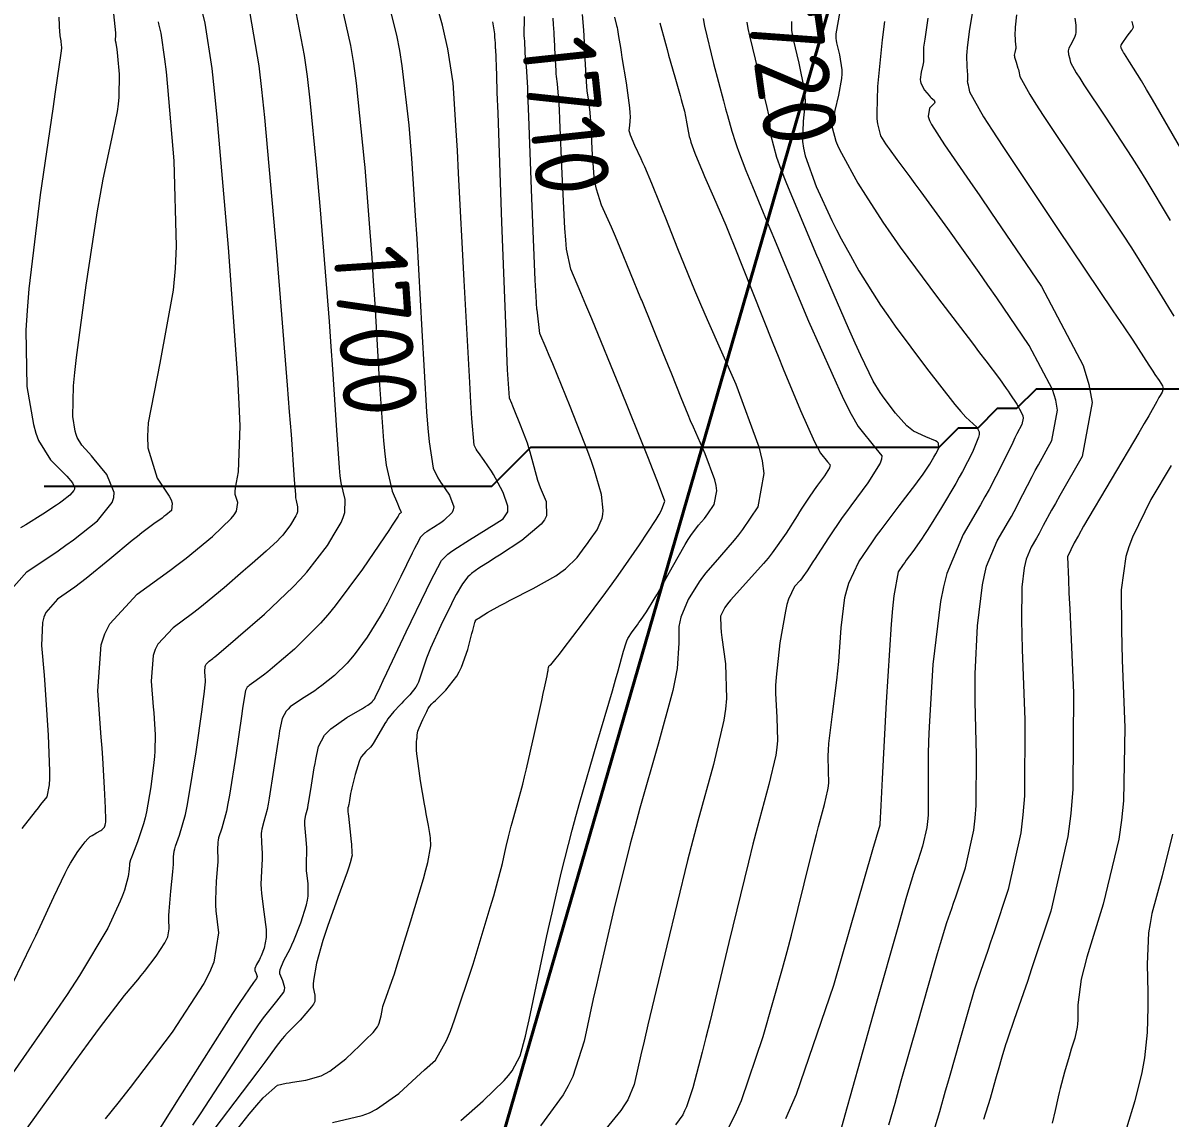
# Model space of a CAD drawing. Header units: millimetres. Extents: x 837475 to 838477, y 1189012 to 1191015.
# Drawn here: x 837735.9 to 837794.9, y 1189264.9 to 1189321.2 of the extents above; entities that cross this region are included whole.
import ezdxf

# ---------------------------------------------------------------- set-up
doc = ezdxf.new("R2010")
doc.units = ezdxf.units.MM
doc.header["$LTSCALE"] = 0.3
doc.layers.add('CORREDORVIA', color=94, linetype='Continuous', lineweight=40)
for name, color, linetype, lineweight, true_color in [('COTAS 10', 7, 'Continuous', 9, 0x6e3e2d), ('COTAS INT', 7, 'Continuous', 5, 0x9fa19f), ('Escorrentias', 7, 'Continuous', 25, 0x00a8ad)]:
    doc.layers.add(name, color=color, linetype=linetype, lineweight=lineweight, true_color=true_color)
doc.styles.get("Standard").update_dxf_attribs({"font": 'isocp2.shx', "bigfont": '@extfont2.shx'})

msp = doc.modelspace()

# ---------------------------------------------------------------- linework, layer by layer
at = {"layer": 'CORREDORVIA'}
msp.add_lwpolyline([(838157.033, 1190996.193), (838237.174, 1190821.339), (838237.001, 1190602.875), (838240.031, 1190437.198), (838223.537, 1190366.272), (838184.199, 1189898.277), (837734.304, 1190149.151), (837849.078, 1189569.699), (837751.159, 1189231.384), (837593.191, 1189234.399), (837695.481, 1189679.225), (837660.573, 1189835.358), (837597.737, 1190012.464), (837490.666, 1190492.599), (837964.301, 1190234.408), (838010.155, 1190346.41), (837974.613, 1190516.877), (837969.419, 1190653.334), (837963.574, 1190795.982), (837910.676, 1191000.965)], close=True, dxfattribs=at)
at = {"layer": 'COTAS 10'}
for points in [[(837752.18, 1189322.721), (837752.778, 1189320.054), (837752.926, 1189319.125), (837753.067, 1189318.115), (837753.48, 1189314.085), (837753.511, 1189313.78), (837753.865, 1189309.14), (837753.949, 1189307.937), (837754.027, 1189306.77), (837754.258, 1189302.848), (837754.475, 1189299.727), (837754.544, 1189299.065), (837754.618, 1189298.489), (837754.918, 1189297.14), (837755.186, 1189296.507), (837755.24, 1189296.383), (837755.284, 1189296.281), (837755.369, 1189296.1), (837755.382, 1189296.067), (837755.381, 1189296.058), (837755.377, 1189296.05), (837755.347, 1189296.021), (837755.311, 1189295.999), (837755.297, 1189295.989), (837755.285, 1189295.978), (837755.273, 1189295.956), (837755.268, 1189295.945), (837755.261, 1189295.931), (837755.229, 1189295.864), (837754.922, 1189295.395), (837754.743, 1189295.128), (837754.523, 1189294.802), (837753.387, 1189293.132), (837751.997, 1189291.252), (837751.617, 1189290.794), (837751.239, 1189290.362), (837749.893, 1189289.03), (837748.762, 1189288.067), (837748.521, 1189287.868), (837748.31, 1189287.699), (837747.81, 1189287.333), (837747.562, 1189287.162), (837747.511, 1189287.115), (837747.468, 1189287.069), (837747.378, 1189286.906), (837747.277, 1189286.299), (837747.227, 1189285.974), (837747.168, 1189285.58), (837746.876, 1189283.588), (837746.551, 1189281.527), (837746.471, 1189281.09), (837746.395, 1189280.71), (837746.158, 1189279.821), (837745.998, 1189279.34), (837745.971, 1189279.218), (837745.951, 1189279.101), (837745.944, 1189278.718), (837745.957, 1189278.259), (837745.952, 1189278.093), (837745.942, 1189277.91), (837745.87, 1189277.112), (837745.83, 1189276.151), (837745.839, 1189275.867), (837745.858, 1189275.574), (837745.999, 1189274.448), (837745.755, 1189272.948), (837745.53, 1189272.419), (837745.236, 1189271.84), (837743.61, 1189269.341), (837741.444, 1189266.495), (837740.811, 1189265.698), (837740.163, 1189264.898)], [(837734.813, 1189291.508), (837736.142, 1189292.995), (837737.748, 1189294.08), (837738.151, 1189294.368), (837738.536, 1189294.65), (837739.774, 1189295.622), (837740.53, 1189296.556), (837740.61, 1189296.814), (837740.635, 1189297.071), (837740.257, 1189297.998), (837739.607, 1189298.793), (837739.46, 1189298.968), (837739.327, 1189299.122), (837738.965, 1189299.516), (837738.73, 1189299.902), (837738.676, 1189300.052), (837738.628, 1189300.221), (837738.496, 1189300.985), (837738.541, 1189302.557), (837738.605, 1189303.235), (837738.691, 1189304.019), (837739.185, 1189307.725), (837739.776, 1189311.55), (837739.923, 1189312.408), (837740.062, 1189313.18), (837740.507, 1189315.242), (837740.808, 1189316.663), (837740.858, 1189317.03), (837740.893, 1189317.386), (837740.898, 1189318.576), (837740.817, 1189319.498), (837740.799, 1189319.685), (837740.782, 1189319.842), (837740.733, 1189320.164), (837740.704, 1189320.279), (837740.699, 1189320.307), (837740.696, 1189320.332), (837740.698, 1189320.409), (837740.707, 1189320.492), (837740.709, 1189320.523), (837740.711, 1189320.556), (837740.715, 1189320.7), (837740.606, 1189321.671)], [(837751.85, 1189264.7), (837753.373, 1189265.059), (837753.752, 1189265.209), (837754.112, 1189265.382), (837755.258, 1189266.19), (837756.17, 1189267.034), (837756.383, 1189267.229), (837756.578, 1189267.408), (837757.14, 1189267.912), (837757.71, 1189268.909), (837757.91, 1189269.398), (837758.13, 1189269.978), (837759.076, 1189272.844), (837759.959, 1189275.748), (837760.138, 1189276.352), (837760.288, 1189276.87), (837760.594, 1189278.019), (837760.713, 1189278.584), (837760.746, 1189278.734), (837760.779, 1189278.88), (837760.895, 1189279.383), (837761.035, 1189279.93), (837761.082, 1189280.105), (837761.133, 1189280.289), (837761.35, 1189281.035), (837761.633, 1189282.089), (837761.726, 1189282.467), (837761.825, 1189282.882), (837762.235, 1189284.692), (837762.608, 1189286.396), (837762.684, 1189286.744), (837762.748, 1189287.039), (837762.878, 1189287.657), (837762.922, 1189287.886), (837762.931, 1189287.935), (837762.94, 1189287.979), (837762.961, 1189288.086), (837762.975, 1189288.143), (837762.979, 1189288.154), (837762.983, 1189288.164), (837762.999, 1189288.185), (837763.021, 1189288.197), (837763.029, 1189288.202), (837763.038, 1189288.207), (837763.078, 1189288.227), (837763.355, 1189288.563), (837763.514, 1189288.767), (837763.708, 1189289.019), (837764.706, 1189290.329), (837765.904, 1189291.939), (837766.224, 1189292.381), (837766.539, 1189292.82), (837767.635, 1189294.392), (837768.483, 1189295.685), (837768.641, 1189295.949), (837768.766, 1189296.172), (837768.94, 1189296.638), (837768.561, 1189297.648), (837768.337, 1189298.214), (837768.061, 1189298.904), (837766.636, 1189302.43), (837765.174, 1189306.005), (837764.875, 1189306.726), (837764.623, 1189307.331), (837764.095, 1189308.545), (837763.888, 1189309.574), (837763.838, 1189310.062), (837763.792, 1189310.639), (837763.65, 1189313.458), (837763.542, 1189316.231), (837763.516, 1189316.78), (837763.493, 1189317.234), (837763.423, 1189318.082), (837763.369, 1189318.448), (837763.356, 1189318.599), (837763.342, 1189318.77), (837763.298, 1189319.568), (837763.258, 1189320.376), (837763.248, 1189320.554), (837763.238, 1189320.712), (837763.205, 1189321.119), (837763.189, 1189321.451)], [(837772.213, 1189264.434), (837772.544, 1189265.095), (837772.87, 1189265.831), (837773.995, 1189269.118), (837774.98, 1189272.62), (837775.217, 1189273.493), (837775.438, 1189274.323), (837776.105, 1189276.97), (837776.607, 1189279.038), (837776.724, 1189279.502), (837776.831, 1189279.92), (837777.136, 1189281.039), (837777.315, 1189281.798), (837777.342, 1189281.99), (837777.36, 1189282.173), (837777.341, 1189282.765), (837777.325, 1189283.541), (837777.344, 1189283.84), (837777.373, 1189284.176), (837777.561, 1189285.694), (837777.783, 1189287.44), (837777.833, 1189287.921), (837777.878, 1189288.4), (837778, 1189290.119), (837778.194, 1189291.681), (837778.284, 1189292.061), (837778.391, 1189292.418), (837778.907, 1189293.518), (837779.602, 1189294.537), (837779.821, 1189294.843), (837780.052, 1189295.16), (837780.98, 1189296.389), (837781.833, 1189297.506), (837782.016, 1189297.752), (837782.175, 1189297.971), (837782.558, 1189298.531), (837782.769, 1189298.889), (837782.82, 1189298.98), (837782.869, 1189299.068), (837783.018, 1189299.358), (837782.996, 1189299.609), (837782.936, 1189299.674), (837782.852, 1189299.735), (837782.357, 1189299.938), (837781.722, 1189300.236), (837781.551, 1189300.359), (837781.382, 1189300.498), (837780.787, 1189301.145), (837780.258, 1189301.861), (837780.129, 1189302.044), (837780.009, 1189302.22), (837779.641, 1189302.801), (837779.005, 1189304.117), (837778.716, 1189304.757), (837778.378, 1189305.515), (837776.847, 1189309.03), (837776.751, 1189309.248), (837775.203, 1189312.944), (837774.915, 1189313.679), (837774.689, 1189314.289), (837774.382, 1189315.45), (837774.34, 1189316.159), (837774.282, 1189316.484), (837774.203, 1189316.865), (837773.746, 1189318.706), (837773.298, 1189320.54), (837773.223, 1189320.918), (837773.171, 1189321.238)], [(837784.744, 1189321.805), (837784.582, 1189320.76), (837784.476, 1189319.923), (837784.459, 1189319.721), (837784.449, 1189319.531), (837784.457, 1189318.953), (837784.49, 1189318.544), (837784.495, 1189318.462), (837784.498, 1189318.393), (837784.494, 1189318.254), (837784.484, 1189318.204), (837784.484, 1189318.191), (837784.485, 1189318.177), (837784.496, 1189318.132), (837784.522, 1189318.032), (837784.532, 1189317.985), (837784.543, 1189317.93), (837784.592, 1189317.659), (837785.321, 1189316.384), (837785.76, 1189315.696), (837786.303, 1189314.862), (837789.122, 1189310.64), (837791.966, 1189306.418), (837792.525, 1189305.585), (837792.984, 1189304.897), (837793.817, 1189303.626), (837794.012, 1189303.308), (837794.069, 1189303.221), (837794.127, 1189303.134), (837794.349, 1189302.827), (837794.513, 1189302.551), (837794.535, 1189302.484), (837794.547, 1189302.421), (837794.503, 1189302.231), (837794.394, 1189302.059), (837794.365, 1189302.008), (837794.335, 1189301.956), (837794.232, 1189301.755), (837793.808, 1189301.011), (837793.576, 1189300.616), (837793.295, 1189300.14), (837791.87, 1189297.738), (837790.464, 1189295.345), (837790.196, 1189294.874), (837789.98, 1189294.485), (837789.636, 1189293.775), (837789.681, 1189292.6), (837789.71, 1189291.919), (837789.747, 1189291.083), (837789.938, 1189286.78), (837789.906, 1189281.83), (837789.801, 1189280.587), (837789.654, 1189279.398), (837788.778, 1189275.567), (837787.789, 1189272.593), (837787.571, 1189271.946), (837787.377, 1189271.375), (837786.881, 1189269.95), (837786.58, 1189269.096), (837786.509, 1189268.886), (837786.443, 1189268.687), (837786.252, 1189268.061), (837786.065, 1189267.4), (837786.003, 1189267.178), (837785.936, 1189266.939), (837785.654, 1189265.937), (837785.318, 1189264.852)]]:
    msp.add_lwpolyline(points, dxfattribs=at)
at = {"layer": 'COTAS INT'}
for points in [[(837744.67, 1189264.569), (837745.068, 1189265.153), (837746.508, 1189267.365), (837747.766, 1189269.305), (837748.049, 1189269.719), (837748.304, 1189270.079), (837748.99, 1189270.932), (837749.343, 1189271.399), (837749.387, 1189271.515), (837749.408, 1189271.626), (837749.294, 1189271.981), (837749.141, 1189272.335), (837749.138, 1189272.445), (837749.153, 1189272.561), (837749.349, 1189273.027), (837749.671, 1189273.629), (837749.766, 1189273.832), (837749.863, 1189274.05), (837750.231, 1189274.966), (837750.52, 1189275.895), (837750.566, 1189276.121), (837750.599, 1189276.333), (837750.596, 1189276.988), (837750.527, 1189277.512), (837750.517, 1189277.642), (837750.511, 1189277.765), (837750.522, 1189278.157), (837750.538, 1189278.565), (837750.534, 1189278.698), (837750.527, 1189278.841), (837750.473, 1189279.43), (837750.428, 1189279.992), (837750.427, 1189280.117), (837750.43, 1189280.229), (837750.482, 1189280.521), (837750.578, 1189280.878), (837750.608, 1189281.03), (837750.64, 1189281.206), (837750.771, 1189282.032), (837750.913, 1189282.933), (837750.952, 1189283.155), (837750.992, 1189283.365), (837751.136, 1189284.026), (837751.446, 1189284.608), (837751.591, 1189284.769), (837751.76, 1189284.93), (837752.585, 1189285.508), (837753.386, 1189285.981), (837753.541, 1189286.075), (837753.667, 1189286.153), (837753.878, 1189286.3), (837753.901, 1189286.339), (837753.913, 1189286.357), (837753.936, 1189286.385), (837753.959, 1189286.41), (837753.966, 1189286.417), (837753.972, 1189286.424), (837753.997, 1189286.449), (837754.019, 1189286.477), (837754.024, 1189286.487), (837754.029, 1189286.496), (837754.042, 1189286.535), (837754.295, 1189287.081), (837754.45, 1189287.41), (837754.642, 1189287.815), (837755.645, 1189289.924), (837756.679, 1189292.074), (837756.891, 1189292.506), (837757.071, 1189292.868), (837757.451, 1189293.586), (837757.775, 1189293.906), (837757.919, 1189294.017), (837758.088, 1189294.137), (837758.893, 1189294.653), (837759.743, 1189295.17), (837759.939, 1189295.29), (837760.118, 1189295.401), (837760.622, 1189295.721), (837760.861, 1189296.086), (837760.872, 1189296.225), (837760.86, 1189296.38), (837760.617, 1189297.078), (837760.227, 1189297.82), (837760.122, 1189298.003), (837760.019, 1189298.177), (837759.654, 1189298.722), (837759.356, 1189299.136), (837759.294, 1189299.226), (837759.242, 1189299.307), (837759.127, 1189299.509), (837759.016, 1189300.887), (837758.966, 1189301.709), (837758.908, 1189302.722), (837758.628, 1189307.97), (837758.335, 1189313.478), (837758.269, 1189314.655), (837758.21, 1189315.681), (837758.049, 1189318.13), (837757.779, 1189319.882), (837757.65, 1189320.468), (837757.499, 1189321.099), (837756.758, 1189323.744)], [(837754.469, 1189323.233), (837755.139, 1189320.576), (837755.288, 1189319.797), (837755.423, 1189318.998), (837755.78, 1189315.955), (837755.905, 1189314.247), (837756.038, 1189312.411), (837756.109, 1189311.296), (837756.181, 1189310.124), (837756.443, 1189305.409), (837756.691, 1189301.225), (837756.755, 1189300.387), (837756.817, 1189299.688), (837757.022, 1189298.324), (837757.267, 1189297.835), (837757.354, 1189297.687), (837757.438, 1189297.554), (837757.449, 1189297.535), (837757.859, 1189296.941), (837758.081, 1189296.346), (837758.057, 1189296.192), (837757.996, 1189296.043), (837757.566, 1189295.64), (837757.465, 1189295.546), (837757.044, 1189295.282), (837756.827, 1189295.145), (837756.698, 1189295.057), (837756.589, 1189294.979), (837756.368, 1189294.782), (837756.162, 1189294.391), (837756.063, 1189294.191), (837755.946, 1189293.952), (837755.372, 1189292.757), (837754.683, 1189291.394), (837754.493, 1189291.049), (837754.304, 1189290.719), (837753.628, 1189289.642), (837752.962, 1189288.741), (837752.78, 1189288.521), (837752.599, 1189288.314), (837751.954, 1189287.676), (837751.305, 1189287.152), (837751.122, 1189287.017), (837750.937, 1189286.887), (837750.256, 1189286.455), (837749.683, 1189286.058), (837749.566, 1189285.951), (837749.466, 1189285.844), (837749.257, 1189285.466), (837749.134, 1189284.832), (837749.09, 1189284.564), (837749.04, 1189284.256), (837748.823, 1189282.81), (837748.595, 1189281.366), (837748.539, 1189281.06), (837748.486, 1189280.794), (837748.32, 1189280.171), (837748.214, 1189279.784), (837748.199, 1189279.667), (837748.19, 1189279.546), (837748.208, 1189279.074), (837748.242, 1189278.55), (837748.243, 1189278.396), (837748.24, 1189278.237), (837748.196, 1189277.634), (837748.175, 1189276.929), (837748.186, 1189276.707), (837748.204, 1189276.473), (837748.33, 1189275.53), (837748.436, 1189274.623), (837748.442, 1189274.412), (837748.438, 1189274.218), (837748.337, 1189273.661), (837748.177, 1189273.261), (837748.134, 1189273.166), (837748.093, 1189273.078), (837747.952, 1189272.815), (837747.867, 1189272.611), (837747.86, 1189272.561), (837747.862, 1189272.512), (837747.928, 1189272.358), (837747.978, 1189272.203), (837747.969, 1189272.155), (837747.95, 1189272.104), (837747.796, 1189271.9), (837747.082, 1189270.869), (837746.709, 1189270.297), (837746.26, 1189269.6), (837744.008, 1189266.048), (837741.769, 1189262.499)], [(837735.443, 1189271.896), (837736.368, 1189273.812), (837736.6, 1189274.299), (837736.822, 1189274.768), (837737.534, 1189276.305), (837738.114, 1189277.523), (837738.252, 1189277.791), (837738.38, 1189278.028), (837738.759, 1189278.634), (837739.029, 1189278.983), (837739.087, 1189279.058), (837739.139, 1189279.124), (837739.269, 1189279.286), (837739.39, 1189279.394), (837739.437, 1189279.425), (837739.489, 1189279.458), (837739.724, 1189279.584), (837739.951, 1189279.711), (837739.998, 1189279.743), (837740.037, 1189279.775), (837740.124, 1189279.883), (837740.161, 1189279.986), (837740.169, 1189280.016), (837740.176, 1189280.045), (837740.197, 1189280.153), (837740.197, 1189280.487), (837740.191, 1189280.658), (837740.183, 1189280.865), (837740.134, 1189281.896), (837740.04, 1189283.424), (837740.004, 1189283.943), (837739.964, 1189284.504), (837739.784, 1189286.879), (837739.967, 1189289.251), (837740.155, 1189289.811), (837740.404, 1189290.329), (837741.802, 1189291.85), (837743.484, 1189293.063), (837743.912, 1189293.387), (837744.324, 1189293.706), (837745.677, 1189294.815), (837746.637, 1189295.736), (837746.801, 1189295.937), (837746.92, 1189296.114), (837746.986, 1189296.557), (837746.856, 1189296.975), (837746.853, 1189297.136), (837746.864, 1189297.317), (837747.023, 1189298.137), (837747.097, 1189300.484), (837747.055, 1189301.627), (837746.986, 1189302.985), (837746.508, 1189309.674), (837745.927, 1189316.36), (837745.791, 1189317.715), (837745.667, 1189318.856), (837745.311, 1189321.187), (837745.1, 1189322.025)], [(837735.532, 1189263.556), (837738.652, 1189267.892), (837739.307, 1189268.789), (837739.873, 1189269.554), (837741.165, 1189271.224), (837741.842, 1189272.03), (837742.02, 1189272.25), (837742.195, 1189272.47), (837742.791, 1189273.253), (837743.239, 1189273.942), (837743.32, 1189274.101), (837743.382, 1189274.247), (837743.449, 1189274.66), (837743.43, 1189275.153), (837743.438, 1189275.349), (837743.451, 1189275.571), (837743.544, 1189276.589), (837743.643, 1189277.583), (837743.66, 1189277.79), (837743.673, 1189277.968), (837743.679, 1189278.362), (837743.713, 1189278.655), (837743.743, 1189278.768), (837743.781, 1189278.895), (837743.995, 1189279.471), (837744.29, 1189280.532), (837744.38, 1189280.965), (837744.473, 1189281.459), (837744.839, 1189283.748), (837745.15, 1189285.932), (837745.209, 1189286.361), (837745.256, 1189286.712), (837745.327, 1189287.346), (837745.317, 1189287.51), (837745.313, 1189287.565), (837745.309, 1189287.625), (837745.289, 1189287.88), (837745.309, 1189288.134), (837745.329, 1189288.194), (837745.356, 1189288.25), (837745.506, 1189288.412), (837745.7, 1189288.555), (837745.755, 1189288.597), (837745.81, 1189288.641), (837746.013, 1189288.81), (837746.497, 1189289.228), (837746.729, 1189289.429), (837747.003, 1189289.667), (837748.348, 1189290.833), (837749.833, 1189292.228), (837750.196, 1189292.61), (837750.537, 1189292.99), (837751.594, 1189294.349), (837751.944, 1189294.942), (837752.291, 1189295.531), (837752.406, 1189295.8), (837752.486, 1189296.044), (837752.495, 1189296.715), (837752.301, 1189297.571), (837752.254, 1189297.932), (837752.209, 1189298.346), (837752.073, 1189300.287), (837751.873, 1189303.416), (837751.79, 1189304.579), (837751.693, 1189305.87), (837751.242, 1189311.606), (837751.024, 1189313.922), (837750.711, 1189317.231), (837750.564, 1189318.454), (837750.418, 1189319.531), (837749.89, 1189322.21)], [(837747.601, 1189321.698), (837748.057, 1189319.008), (837748.202, 1189317.782), (837748.355, 1189316.348), (837748.973, 1189309.431), (837749.521, 1189302.6), (837749.63, 1189301.22), (837749.719, 1189300.062), (837749.887, 1189297.726), (837749.941, 1189296.972), (837749.958, 1189296.811), (837749.976, 1189296.671), (837750.052, 1189296.339), (837750.048, 1189296.078), (837750.017, 1189295.984), (837749.972, 1189295.879), (837749.701, 1189295.42), (837749.291, 1189294.892), (837749.159, 1189294.745), (837749.018, 1189294.596), (837748.441, 1189294.054), (837747.726, 1189293.435), (837747.498, 1189293.238), (837747.257, 1189293.03), (837746.277, 1189292.184), (837745.227, 1189291.311), (837744.941, 1189291.085), (837744.658, 1189290.866), (837743.654, 1189290.131), (837742.88, 1189289.29), (837742.742, 1189289.003), (837742.638, 1189288.693), (837742.537, 1189287.379), (837742.636, 1189286.065), (837742.659, 1189285.754), (837742.678, 1189285.467), (837742.73, 1189284.621), (837742.72, 1189283.788), (837742.7, 1189283.509), (837742.674, 1189283.209), (837742.518, 1189281.95), (837742.29, 1189280.667), (837742.217, 1189280.351), (837742.141, 1189280.053), (837741.833, 1189279.121), (837741.565, 1189278.451), (837741.515, 1189278.319), (837741.474, 1189278.209), (837741.414, 1189278.006), (837741.409, 1189277.872), (837741.404, 1189277.805), (837741.396, 1189277.727), (837741.356, 1189277.338), (837741.163, 1189276.646), (837741.059, 1189276.377), (837740.933, 1189276.074), (837740.296, 1189274.696), (837738.844, 1189272.255), (837738.204, 1189271.28), (837737.461, 1189270.177), (837733.917, 1189265.113)], [(837737.788, 1189321.501), (837737.797, 1189321.076), (837737.819, 1189320.717), (837737.828, 1189320.629), (837737.837, 1189320.545), (837737.88, 1189320.281), (837737.912, 1189320.042), (837737.915, 1189319.974), (837737.915, 1189319.905), (837737.892, 1189319.647), (837737.705, 1189318.37), (837737.601, 1189317.658), (837737.475, 1189316.791), (837736.831, 1189312.366), (837736.245, 1189307.548), (837736.155, 1189306.433), (837736.096, 1189305.414), (837736.145, 1189302.523), (837736.484, 1189300.565), (837736.608, 1189300.133), (837736.745, 1189299.749), (837737.349, 1189298.76), (837737.943, 1189298.166), (837738.073, 1189298.031), (837738.189, 1189297.91), (837738.485, 1189297.576), (837738.587, 1189297.326), (837738.581, 1189297.256), (837738.559, 1189297.187), (837738.355, 1189296.935), (837737.958, 1189296.631), (837737.815, 1189296.53), (837737.657, 1189296.42), (837736.968, 1189295.96), (837736.089, 1189295.417), (837735.812, 1189295.255)], [(837742.883, 1189321.266), (837742.902, 1189321.152), (837743.022, 1189320.675), (837743.224, 1189319.349), (837743.295, 1189318.7), (837743.372, 1189317.929), (837743.703, 1189314.125), (837743.818, 1189309.73), (837743.759, 1189308.586), (837743.661, 1189307.473), (837742.976, 1189303.718), (837742.382, 1189300.652), (837742.34, 1189299.974), (837742.352, 1189299.371), (837742.837, 1189297.807), (837743.456, 1189296.896), (837743.553, 1189296.704), (837743.617, 1189296.537), (837743.576, 1189296.15), (837743.284, 1189295.912), (837743.189, 1189295.84), (837743.088, 1189295.764), (837742.675, 1189295.468), (837742.052, 1189294.998), (837741.82, 1189294.814), (837741.561, 1189294.605), (837740.408, 1189293.654), (837739.191, 1189292.666), (837738.891, 1189292.433), (837738.608, 1189292.219), (837737.72, 1189291.593), (837737.117, 1189290.919), (837737.014, 1189290.674), (837736.937, 1189290.403), (837736.891, 1189289.215), (837737.024, 1189287.686), (837737.062, 1189287.2), (837737.099, 1189286.687), (837737.236, 1189284.61), (837737.309, 1189282.752), (837737.306, 1189282.377), (837737.293, 1189282.063), (837737.163, 1189281.433), (837736.849, 1189281.041), (837736.72, 1189280.876), (837736.573, 1189280.687), (837735.889, 1189279.803)], [(837760.082, 1189321.265), (837760.172, 1189320.639), (837760.182, 1189320.468), (837760.185, 1189320.428), (837760.188, 1189320.392), (837760.199, 1189320.291), (837760.209, 1189320.22), (837760.21, 1189320.203), (837760.211, 1189320.188), (837760.211, 1189320.143), (837760.209, 1189320.11), (837760.209, 1189320.095), (837760.21, 1189320.073), (837760.212, 1189320.047), (837760.212, 1189320.036), (837760.213, 1189320.025), (837760.216, 1189319.972), (837760.219, 1189319.92), (837760.22, 1189319.908), (837760.22, 1189319.898), (837760.224, 1189319.874), (837760.275, 1189318.499), (837760.307, 1189317.636), (837760.345, 1189316.566), (837760.545, 1189310.96), (837760.754, 1189305.338), (837760.798, 1189304.256), (837760.837, 1189303.38), (837760.927, 1189301.934), (837761.046, 1189301.659), (837761.103, 1189301.522), (837761.171, 1189301.359), (837761.502, 1189300.55), (837761.851, 1189299.625), (837761.93, 1189299.389), (837762.002, 1189299.161), (837762.198, 1189298.412), (837762.384, 1189297.715), (837762.45, 1189297.521), (837762.521, 1189297.327), (837762.832, 1189296.621), (837762.853, 1189295.88), (837762.742, 1189295.664), (837762.581, 1189295.443), (837761.58, 1189294.606), (837760.432, 1189293.859), (837760.178, 1189293.696), (837759.952, 1189293.552), (837759.368, 1189293.186), (837758.996, 1189292.917), (837758.903, 1189292.832), (837758.815, 1189292.744), (837758.533, 1189292.389), (837758.21, 1189291.828), (837758.095, 1189291.609), (837757.969, 1189291.363), (837757.421, 1189290.243), (837756.895, 1189289.086), (837756.783, 1189288.816), (837756.684, 1189288.568), (837756.448, 1189287.852), (837756.266, 1189287.324), (837756.203, 1189287.194), (837756.133, 1189287.071), (837755.834, 1189286.686), (837755.503, 1189286.349), (837755.413, 1189286.256), (837755.324, 1189286.163), (837755.01, 1189285.829), (837754.703, 1189285.449), (837754.619, 1189285.328), (837754.535, 1189285.199), (837754.233, 1189284.673), (837753.947, 1189284.186), (837753.873, 1189284.082), (837753.801, 1189283.99), (837753.558, 1189283.771), (837753.336, 1189283.508), (837753.276, 1189283.39), (837753.218, 1189283.251), (837753.015, 1189282.586), (837752.85, 1189281.898), (837752.815, 1189281.746), (837752.785, 1189281.61), (837752.718, 1189281.254), (837752.685, 1189281.045), (837752.677, 1189281), (837752.669, 1189280.962), (837752.645, 1189280.871), (837752.646, 1189280.673), (837752.654, 1189280.567), (837752.666, 1189280.438), (837752.738, 1189279.786), (837752.812, 1189279.132), (837752.826, 1189279.001), (837752.836, 1189278.892), (837752.848, 1189278.679), (837752.846, 1189278.601), (837752.847, 1189278.576), (837752.849, 1189278.55), (837752.863, 1189278.446), (837752.762, 1189278.043), (837752.691, 1189277.829), (837752.601, 1189277.571), (837752.124, 1189276.27), (837751.593, 1189274.784), (837751.47, 1189274.41), (837751.358, 1189274.051), (837751.037, 1189272.889), (837750.87, 1189271.994), (837750.854, 1189271.804), (837750.851, 1189271.64), (837750.951, 1189271.253), (837750.946, 1189270.92), (837750.878, 1189270.789), (837750.78, 1189270.641), (837750.185, 1189269.964), (837749.527, 1189269.289), (837749.389, 1189269.141), (837749.271, 1189269.011), (837749.008, 1189268.682), (837748.367, 1189267.807), (837748.012, 1189267.333), (837747.579, 1189266.758), (837745.374, 1189263.843)], [(837745.691, 1189262.73), (837747.57, 1189265.132), (837747.96, 1189265.598), (837748.294, 1189265.978), (837749.029, 1189266.63), (837749.476, 1189266.723), (837749.628, 1189266.749), (837749.792, 1189266.775), (837750.488, 1189266.874), (837751.275, 1189267.106), (837751.496, 1189267.216), (837751.719, 1189267.347), (837752.535, 1189267.984), (837753.252, 1189268.657), (837753.413, 1189268.809), (837753.556, 1189268.947), (837753.936, 1189269.323), (837754.163, 1189269.624), (837754.211, 1189269.715), (837754.252, 1189269.81), (837754.345, 1189270.179), (837754.416, 1189270.565), (837754.444, 1189270.67), (837754.475, 1189270.775), (837754.616, 1189271.146), (837754.907, 1189271.961), (837755.033, 1189272.345), (837755.178, 1189272.798), (837755.869, 1189275.007), (837756.526, 1189277.224), (837756.651, 1189277.682), (837756.751, 1189278.072), (837756.907, 1189278.919), (837756.885, 1189279.328), (837756.873, 1189279.441), (837756.858, 1189279.555), (837756.783, 1189279.969), (837756.665, 1189280.573), (837756.624, 1189280.807), (837756.579, 1189281.07), (837756.383, 1189282.26), (837756.214, 1189283.406), (837756.186, 1189283.64), (837756.166, 1189283.838), (837756.161, 1189284.255), (837756.195, 1189284.423), (837756.201, 1189284.464), (837756.204, 1189284.503), (837756.2, 1189284.625), (837756.235, 1189284.811), (837756.264, 1189284.891), (837756.3, 1189284.982), (837756.499, 1189285.414), (837756.703, 1189285.827), (837756.743, 1189285.907), (837756.776, 1189285.971), (837756.832, 1189286.079), (837756.966, 1189286.214), (837757.047, 1189286.296), (837757.148, 1189286.397), (837757.671, 1189286.923), (837758.241, 1189287.64), (837758.371, 1189287.862), (837758.489, 1189288.094), (837758.814, 1189289.013), (837759.019, 1189289.825), (837759.061, 1189289.988), (837759.096, 1189290.125), (837759.172, 1189290.399), (837759.2, 1189290.48), (837759.205, 1189290.496), (837759.209, 1189290.509), (837759.217, 1189290.532), (837759.31, 1189290.591), (837759.369, 1189290.627), (837759.443, 1189290.671), (837759.826, 1189290.903), (837760.473, 1189291.268), (837760.713, 1189291.396), (837760.979, 1189291.536), (837762.158, 1189292.142), (837763.327, 1189292.802), (837763.587, 1189292.977), (837763.82, 1189293.148), (837764.429, 1189293.737), (837764.846, 1189294.298), (837764.958, 1189294.452), (837765.067, 1189294.605), (837765.449, 1189295.153), (837765.711, 1189295.762), (837765.745, 1189295.954), (837765.763, 1189296.156), (837765.686, 1189296.971), (837765.325, 1189298.2), (837765.163, 1189298.663), (837764.974, 1189299.18), (837764.069, 1189301.49), (837763.172, 1189303.682), (837762.989, 1189304.124), (837762.835, 1189304.495), (837762.511, 1189305.239), (837762.364, 1189306.461), (837762.362, 1189306.477), (837762.318, 1189307.159), (837762.273, 1189307.988), (837762.097, 1189312.209), (837761.943, 1189316.399), (837761.911, 1189317.208), (837761.884, 1189317.866), (837761.824, 1189318.978), (837761.795, 1189319.173), (837761.788, 1189319.253), (837761.78, 1189319.345), (837761.757, 1189319.77), (837761.736, 1189320.2), (837761.73, 1189320.295), (837761.725, 1189320.379), (837761.707, 1189320.596), (837761.699, 1189320.773), (837761.699, 1189320.832), (837761.701, 1189320.896), (837761.718, 1189321.164), (837761.718, 1189321.529)], [(837758.454, 1189264.806), (837759.602, 1189265.823), (837760.673, 1189266.864), (837760.895, 1189267.121), (837761.085, 1189267.365), (837761.505, 1189268.134), (837761.769, 1189269.144), (837761.861, 1189269.54), (837761.962, 1189269.986), (837762.394, 1189272.016), (837762.875, 1189274.294), (837763.007, 1189274.896), (837763.138, 1189275.486), (837763.606, 1189277.513), (837764.17, 1189279.719), (837764.361, 1189280.421), (837764.568, 1189281.163), (837765.441, 1189284.172), (837766.243, 1189286.888), (837766.405, 1189287.446), (837766.54, 1189287.918), (837766.811, 1189288.922), (837766.94, 1189289.35), (837766.986, 1189289.461), (837767.037, 1189289.567), (837767.258, 1189289.922), (837767.522, 1189290.28), (837767.601, 1189290.389), (837767.681, 1189290.502), (837767.989, 1189290.946), (837768.391, 1189291.589), (837768.531, 1189291.827), (837768.683, 1189292.092), (837769.333, 1189293.265), (837769.981, 1189294.409), (837770.131, 1189294.654), (837770.269, 1189294.869), (837770.662, 1189295.39), (837770.976, 1189295.749), (837771.064, 1189295.861), (837771.153, 1189295.979), (837771.476, 1189296.455), (837771.602, 1189297.168), (837771.567, 1189297.436), (837771.502, 1189297.735), (837771.011, 1189299.067), (837770.401, 1189300.441), (837770.26, 1189300.765), (837770.131, 1189301.064), (837769.769, 1189301.943), (837769.287, 1189303.15), (837769.083, 1189303.656), (837768.848, 1189304.237), (837767.745, 1189306.955), (837767.707, 1189307.049), (837766.636, 1189309.655), (837766.397, 1189310.225), (837766.188, 1189310.717), (837765.679, 1189311.85), (837765.414, 1189312.671), (837765.358, 1189312.966), (837765.31, 1189313.29), (837765.203, 1189314.706), (837765.14, 1189316.064), (837765.121, 1189316.352), (837765.101, 1189316.602), (837765.023, 1189317.185), (837764.944, 1189317.723), (837764.924, 1189317.944), (837764.904, 1189318.196), (837764.838, 1189319.367), (837764.781, 1189320.552), (837764.766, 1189320.813), (837764.751, 1189321.045), (837764.702, 1189321.642)], [(837766.354, 1189321.498), (837766.454, 1189321.08), (837766.477, 1189320.972), (837766.498, 1189320.868), (837766.56, 1189320.517), (837766.648, 1189319.949), (837766.686, 1189319.708), (837766.73, 1189319.43), (837766.939, 1189318.122), (837767.117, 1189316.847), (837767.141, 1189316.589), (837767.155, 1189316.373), (837767.115, 1189315.938), (837767.089, 1189315.683), (837767.111, 1189315.581), (837767.146, 1189315.464), (837767.377, 1189314.928), (837767.701, 1189314.248), (837767.795, 1189314.041), (837767.89, 1189313.826), (837768.245, 1189312.98), (837768.673, 1189311.916), (837768.813, 1189311.563), (837768.963, 1189311.185), (837769.584, 1189309.608), (837770.46, 1189307.482), (837770.77, 1189306.757), (837771.111, 1189305.973), (837772.586, 1189302.652), (837773.773, 1189299.429), (837773.932, 1189298.707), (837774.017, 1189298.059), (837773.71, 1189296.335), (837772.93, 1189295.184), (837772.716, 1189294.898), (837772.503, 1189294.626), (837771.744, 1189293.76), (837771.04, 1189292.955), (837770.863, 1189292.722), (837770.692, 1189292.484), (837770.14, 1189291.587), (837769.76, 1189290.679), (837769.699, 1189290.434), (837769.656, 1189290.192), (837769.659, 1189289.341), (837769.572, 1189288.037), (837769.473, 1189287.51), (837769.34, 1189286.91), (837768.589, 1189284.139), (837767.653, 1189280.864), (837767.405, 1189279.946), (837767.161, 1189279.022), (837766.318, 1189275.644), (837765.588, 1189272.53), (837765.415, 1189271.774), (837765.255, 1189271.063), (837764.783, 1189268.875), (837764.201, 1189267.06), (837763.972, 1189266.584), (837763.714, 1189266.119), (837762.535, 1189264.535)], [(837770.908, 1189321.435), (837770.98, 1189321.033), (837771.436, 1189319.118), (837771.951, 1189317.199), (837772.06, 1189316.794), (837772.155, 1189316.444), (837772.377, 1189315.639), (837772.566, 1189315.059), (837772.64, 1189314.851), (837772.724, 1189314.623), (837773.104, 1189313.628), (837773.439, 1189312.809), (837773.868, 1189311.754), (837774.193, 1189310.971), (837774.567, 1189310.074), (837775.109, 1189308.786), (837776.328, 1189305.883), (837778.125, 1189301.877), (837778.521, 1189301.097), (837778.873, 1189300.46), (837779.779, 1189299.346), (837780.095, 1189298.962), (837780.074, 1189298.784), (837780.007, 1189298.576), (837779.374, 1189297.566), (837778.492, 1189296.396), (837778.268, 1189296.087), (837778.052, 1189295.784), (837777.345, 1189294.742), (837776.781, 1189293.875), (837776.656, 1189293.682), (837776.545, 1189293.51), (837776.254, 1189293.057), (837776.03, 1189292.737), (837775.961, 1189292.648), (837775.888, 1189292.56), (837775.599, 1189292.24), (837775.294, 1189291.604), (837775.212, 1189291.316), (837775.131, 1189290.979), (837774.844, 1189289.359), (837774.651, 1189287.591), (837774.628, 1189287.162), (837774.619, 1189286.758), (837774.695, 1189285.515), (837774.732, 1189284.334), (837774.698, 1189283.969), (837774.644, 1189283.588), (837774.287, 1189282.072), (837773.678, 1189279.84), (837773.464, 1189279.007), (837773.232, 1189278.08), (837772.23, 1189273.956), (837771.26, 1189269.931), (837771.047, 1189269.066), (837770.858, 1189268.311), (837770.379, 1189266.486), (837770.046, 1189265.514), (837769.95, 1189265.296), (837769.852, 1189265.1), (837769.483, 1189264.579)], [(837775.441, 1189321.283), (837775.447, 1189320.826), (837775.482, 1189320.612), (837775.532, 1189320.36), (837775.831, 1189319.137), (837776.102, 1189317.786), (837776.134, 1189317.454), (837776.147, 1189317.14), (837776.039, 1189316.156), (837776.003, 1189315.115), (837776.062, 1189314.763), (837776.151, 1189314.385), (837776.72, 1189312.793), (837777.521, 1189311.053), (837777.756, 1189310.581), (837777.997, 1189310.113), (837778.472, 1189309.259), (837778.915, 1189308.46), (837780.027, 1189306.705), (837780.391, 1189306.173), (837780.778, 1189305.621), (837782.378, 1189303.459), (837783.843, 1189301.6), (837784.146, 1189301.239), (837784.405, 1189300.944), (837784.967, 1189300.432), (837785.099, 1189300.189), (837785.086, 1189300.063), (837785.051, 1189299.912), (837784.746, 1189299.157), (837784.232, 1189298.162), (837784.065, 1189297.859), (837783.888, 1189297.545), (837783.161, 1189296.313), (837782.451, 1189295.169), (837782.284, 1189294.911), (837782.13, 1189294.677), (837781.683, 1189294.045), (837781.348, 1189293.601), (837781.264, 1189293.487), (837781.185, 1189293.376), (837780.934, 1189293.008), (837780.704, 1189291.771), (837780.638, 1189291.113), (837780.57, 1189290.317), (837780.319, 1189286.304), (837780.111, 1189282.357), (837780.039, 1189280.996), (837779.988, 1189280.028), (837779.987, 1189280.021), (837779.987, 1189280.009), (837779.986, 1189280.005), (837779.984, 1189280), (837779.984, 1189279.998), (837779.983, 1189279.995), (837779.981, 1189279.985), (837779.616, 1189278.715), (837777.611, 1189271.75), (837775.693, 1189266.149), (837775.139, 1189264.894)], [(837777.926, 1189321.798), (837777.72, 1189320.641), (837777.724, 1189320.413), (837777.741, 1189320.306), (837777.766, 1189320.18), (837777.915, 1189319.569), (837778.027, 1189318.804), (837778.028, 1189318.582), (837778.017, 1189318.356), (837777.866, 1189317.5), (837777.671, 1189316.705), (837777.632, 1189316.517), (837777.599, 1189316.343), (837777.532, 1189315.83), (837777.721, 1189315.135), (837777.849, 1189314.847), (837778.01, 1189314.516), (837778.863, 1189312.974), (837779.258, 1189312.354), (837780.14, 1189310.968), (837780.568, 1189310.345), (837781.029, 1189309.692), (837782.959, 1189307.09), (837784.747, 1189304.75), (837785.118, 1189304.262), (837785.435, 1189303.845), (837786.13, 1189302.915), (837786.478, 1189302.427), (837786.575, 1189302.288), (837786.673, 1189302.147), (837787.033, 1189301.62), (837787.293, 1189301.13), (837787.329, 1189301.012), (837787.348, 1189300.901), (837787.286, 1189300.564), (837787.032, 1189300.084), (837786.93, 1189299.883), (837786.815, 1189299.652), (837786.287, 1189298.573), (837785.602, 1189297.239), (837785.388, 1189296.848), (837785.164, 1189296.447), (837784.265, 1189294.917), (837783.437, 1189292.923), (837783.258, 1189292.229), (837783.1, 1189291.474), (837782.709, 1189288.233), (837782.521, 1189285.029), (837782.49, 1189284.297), (837782.469, 1189283.633), (837782.471, 1189281.791), (837782.465, 1189280.494), (837782.44, 1189280.172), (837782.404, 1189279.866), (837782.186, 1189278.896), (837781.94, 1189278.155), (837781.886, 1189277.994), (837781.837, 1189277.852), (837781.714, 1189277.497), (837781.365, 1189276.314), (837781.175, 1189275.651), (837780.944, 1189274.841), (837779.772, 1189270.702), (837778.188, 1189265.088), (837777.854, 1189263.905)], [(837780.454, 1189264.583), (837780.77, 1189265.705), (837781.091, 1189266.841), (837781.932, 1189269.821), (837782.777, 1189272.79), (837782.953, 1189273.396), (837783.103, 1189273.908), (837783.436, 1189274.981), (837783.684, 1189275.693), (837783.781, 1189275.978), (837783.889, 1189276.301), (837784.383, 1189277.786), (837784.82, 1189279.731), (837784.892, 1189280.344), (837784.943, 1189280.99), (837784.954, 1189283.592), (837784.884, 1189286.319), (837784.885, 1189287.045), (837784.894, 1189287.757), (837785.001, 1189290.222), (837785.256, 1189292.339), (837785.359, 1189292.833), (837785.476, 1189293.286), (837786.017, 1189294.589), (837786.604, 1189295.588), (837786.751, 1189295.85), (837786.891, 1189296.106), (837787.339, 1189296.978), (837787.813, 1189297.907), (837787.97, 1189298.199), (837788.137, 1189298.506), (837788.835, 1189299.742), (837789.123, 1189301.305), (837789.033, 1189301.818), (837788.869, 1189302.366), (837787.663, 1189304.638), (837785.994, 1189307.08), (837785.539, 1189307.735), (837785.087, 1189308.382), (837783.477, 1189310.643), (837782.11, 1189312.528), (837781.811, 1189312.938), (837781.547, 1189313.298), (837780.88, 1189314.193), (837780.482, 1189314.73), (837780.387, 1189314.865), (837780.299, 1189314.993), (837780.035, 1189315.407), (837779.877, 1189316.024), (837779.855, 1189316.28), (837779.843, 1189316.574), (837779.877, 1189317.943), (837780.121, 1189320.336), (837780.24, 1189321.275)], [(837782.455, 1189321.451), (837782.291, 1189320.38), (837782.238, 1189319.962), (837782.23, 1189319.86), (837782.224, 1189319.766), (837782.228, 1189319.476), (837782.223, 1189319.203), (837782.212, 1189319.118), (837782.196, 1189319.029), (837782.104, 1189318.675), (837782.059, 1189318.303), (837782.073, 1189318.203), (837782.098, 1189318.104), (837782.284, 1189317.759), (837782.518, 1189317.474), (837782.573, 1189317.413), (837782.625, 1189317.361), (837782.775, 1189317.237), (837782.816, 1189317.131), (837782.798, 1189317.09), (837782.766, 1189317.043), (837782.547, 1189316.832), (837782.479, 1189316.392), (837782.543, 1189316.201), (837782.644, 1189315.981), (837783.305, 1189314.935), (837784.615, 1189313.064), (837785.124, 1189312.323), (837785.696, 1189311.486), (837788.292, 1189307.656), (837790.444, 1189303.603), (837790.737, 1189302.624), (837790.898, 1189301.708), (837790.383, 1189298.92), (837789.243, 1189296.929), (837789.009, 1189296.516), (837788.81, 1189296.162), (837788.39, 1189295.382), (837788.18, 1189294.973), (837788.114, 1189294.853), (837788.045, 1189294.73), (837787.769, 1189294.261), (837787.515, 1189293.649), (837787.46, 1189293.436), (837787.412, 1189293.204), (837787.292, 1189292.21), (837787.268, 1189290.485), (837787.279, 1189289.792), (837787.299, 1189289.006), (837787.437, 1189285.392), (837787.421, 1189281.486), (837787.344, 1189280.517), (837787.236, 1189279.596), (837786.581, 1189276.676), (837785.839, 1189274.447), (837785.676, 1189273.962), (837785.531, 1189273.534), (837785.159, 1189272.466), (837784.841, 1189271.502), (837784.731, 1189271.141), (837784.61, 1189270.738), (837784.092, 1189268.941), (837783.578, 1189267.12), (837783.46, 1189266.702), (837783.353, 1189266.322), (837783.054, 1189265.26), (837782.806, 1189264.461)], [(837787.015, 1189321.616), (837786.945, 1189320.982), (837786.935, 1189320.831), (837786.93, 1189320.689), (837786.948, 1189320.265), (837786.972, 1189319.96), (837786.971, 1189319.893), (837786.967, 1189319.835), (837786.926, 1189319.691), (837786.897, 1189319.556), (837786.901, 1189319.505), (837786.91, 1189319.447), (837786.986, 1189319.186), (837787.083, 1189318.889), (837787.106, 1189318.809), (837787.127, 1189318.73), (837787.186, 1189318.452), (837787.701, 1189317.527), (837788.008, 1189317.04), (837788.388, 1189316.453), (837790.357, 1189313.498), (837792.454, 1189310.358), (837792.915, 1189309.654), (837793.323, 1189309.022), (837794.365, 1189307.337), (837795.101, 1189306.134)], [(837790.003, 1189321.45), (837790.053, 1189321.094), (837790.055, 1189320.706), (837790.038, 1189320.606), (837790.013, 1189320.509), (837789.86, 1189320.186), (837789.709, 1189319.91), (837789.686, 1189319.842), (837789.67, 1189319.778), (837789.68, 1189319.581), (837789.735, 1189319.413), (837789.748, 1189319.368), (837789.76, 1189319.323), (837789.794, 1189319.166), (837790.086, 1189318.641), (837790.26, 1189318.365), (837790.476, 1189318.032), (837791.592, 1189316.356), (837792.942, 1189314.297), (837793.304, 1189313.722), (837793.662, 1189313.146), (837794.913, 1189311.048)], [(837795.461, 1189314.759), (837794.001, 1189317.27), (837793.694, 1189317.791), (837793.43, 1189318.236), (837792.827, 1189319.214), (837792.563, 1189319.611), (837792.512, 1189319.689), (837792.471, 1189319.755), (837792.402, 1189319.879), (837792.394, 1189319.916), (837792.391, 1189319.927), (837792.388, 1189319.937), (837792.375, 1189319.977), (837792.386, 1189320.045), (837792.399, 1189320.073), (837792.415, 1189320.105), (837792.509, 1189320.256), (837792.631, 1189320.431), (837792.665, 1189320.478), (837792.7, 1189320.524), (837792.828, 1189320.686), (837792.937, 1189320.829), (837792.959, 1189320.862), (837792.979, 1189320.894), (837793.022, 1189320.988), (837792.999, 1189321.137), (837792.977, 1189321.204), (837792.948, 1189321.282)], [(837768.677, 1189321.206), (837768.964, 1189320.147), (837769.047, 1189319.848), (837769.131, 1189319.545), (837769.446, 1189318.428), (837769.719, 1189317.469), (837769.776, 1189317.265), (837769.825, 1189317.088), (837769.938, 1189316.673), (837769.999, 1189316.397), (837770.016, 1189316.308), (837770.033, 1189316.214), (837770.096, 1189315.827), (837770.193, 1189315.369), (837770.232, 1189315.229), (837770.276, 1189315.084), (837770.479, 1189314.515), (837770.771, 1189313.804), (837770.871, 1189313.57), (837770.98, 1189313.319), (837771.442, 1189312.278), (837772.067, 1189310.821), (837772.278, 1189310.308), (837772.506, 1189309.748), (837773.466, 1189307.331), (837774.49, 1189304.747), (837774.758, 1189304.082), (837775.02, 1189303.439), (837775.907, 1189301.298), (837776.634, 1189299.676), (837776.794, 1189299.361), (837776.937, 1189299.103), (837777.304, 1189298.652), (837777.431, 1189298.496), (837777.423, 1189298.425), (837777.396, 1189298.34), (837777.139, 1189297.931), (837776.783, 1189297.458), (837776.692, 1189297.333), (837776.604, 1189297.21), (837776.318, 1189296.788), (837775.981, 1189296.266), (837775.862, 1189296.079), (837775.731, 1189295.875), (837775.166, 1189294.985), (837774.46, 1189293.978), (837774.242, 1189293.699), (837774.013, 1189293.42), (837773.102, 1189292.413), (837772.306, 1189291.541), (837772.151, 1189291.348), (837772.023, 1189291.175), (837771.795, 1189290.724), (837771.806, 1189290.155), (837771.829, 1189289.908), (837771.861, 1189289.622), (837772.05, 1189288.266), (837772.105, 1189286.496), (837772.053, 1189285.949), (837771.973, 1189285.377), (837771.438, 1189283.106), (837770.628, 1189280.195), (837770.373, 1189279.22), (837770.106, 1189278.172), (837769.029, 1189273.774), (837768.067, 1189269.717), (837767.871, 1189268.884), (837767.706, 1189268.175), (837767.363, 1189266.663), (837767.028, 1189265.863), (837766.868, 1189265.604), (837766.678, 1189265.329), (837765.747, 1189264.198)], [(837794.954, 1189298.467), (837793.925, 1189296.71), (837792.967, 1189294.789), (837792.783, 1189294.281), (837792.633, 1189293.785), (837792.384, 1189292.082), (837792.402, 1189290.002), (837792.421, 1189289.268), (837792.445, 1189288.466), (837792.583, 1189284.998), (837792.518, 1189281.226), (837792.415, 1189280.232), (837792.275, 1189279.26), (837791.462, 1189275.929), (837790.622, 1189273.197), (837790.465, 1189272.601), (837790.341, 1189272.076), (837790.165, 1189270.758), (837790.164, 1189269.969), (837790.15, 1189269.776), (837790.13, 1189269.595), (837790.007, 1189269.031), (837789.828, 1189268.466), (837789.772, 1189268.283), (837789.713, 1189268.088), (837789.48, 1189267.29), (837789.253, 1189266.455), (837789.198, 1189266.238), (837789.147, 1189266.027), (837788.993, 1189265.314), (837788.852, 1189264.673)], [(837795.029, 1189279.524), (837794.506, 1189277.381), (837793.974, 1189275.435), (837793.878, 1189274.934), (837793.804, 1189274.45), (837793.726, 1189272.835), (837793.767, 1189271.379), (837793.769, 1189270.995), (837793.768, 1189270.618), (837793.729, 1189269.327), (837793.592, 1189268.035), (837793.528, 1189267.658), (837793.454, 1189267.272), (837793.092, 1189265.812), (837792.674, 1189264.413)]]:
    msp.add_lwpolyline(points, dxfattribs=at)
at = {"layer": 'Escorrentias'}
msp.add_polyline3d([(837819.008, 1189301.388, 0), (837818.008, 1189301.388, 0), (837817.008, 1189302.388, 0), (837788.018, 1189302.388, 0), (837787.019, 1189301.388, 0), (837786.019, 1189301.388, 0), (837785.019, 1189300.388, 0), (837784.02, 1189300.388, 0), (837783.02, 1189299.389, 0), (837762.027, 1189299.389, 0), (837761.027, 1189298.389, 0), (837760.028, 1189297.389, 0), (837737.035, 1189297.389, 0)], dxfattribs=at)

# ---------------------------------------------------------------- texts
at = {"layer": 'COTAS 10', "char_height": 3.8, "attachment_point": 7}
for s, insert, rotation in [('1720', (837772.911, 1189323.388), 278.00202), ('1710', (837761.532, 1189320.27), 276.05502), ('1700', (837751.869, 1189309.628), 273.85547)]:
    msp.add_mtext(s, dxfattribs=dict(at, insert=insert, rotation=rotation))

doc.saveas('drawing.dxf')
